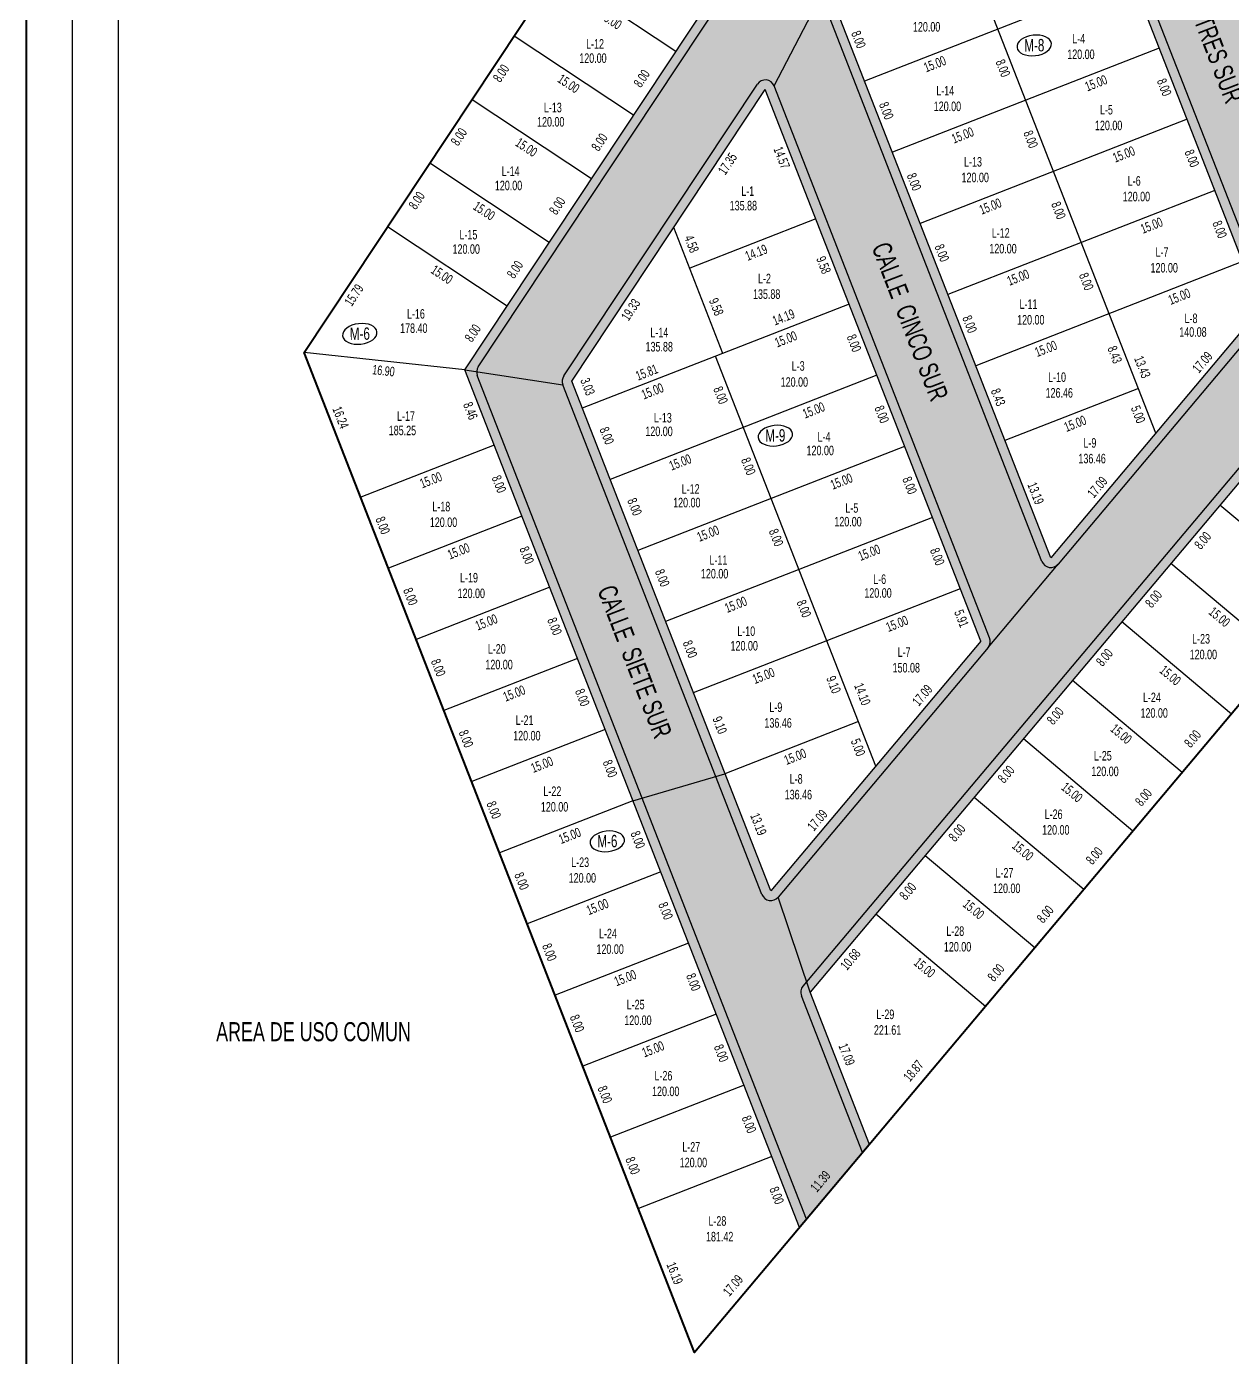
# Model space of a CAD drawing. Header units: millimetres. Extents: x 8819 to 9107, y 8608 to 9040.
# Drawn here: x 8818.8 to 8945.1, y 8678.1 to 8817.6 of the extents above; entities that cross this region are included whole.
import ezdxf
from ezdxf.enums import TextEntityAlignment as Align

# ---------------------------------------------------------------- set-up
doc = ezdxf.new("R2010")
doc.units = ezdxf.units.MM
for name, color, linetype in [('AREA VERDE', 3, 'Continuous'), ('AREAS', 7, 'Continuous'), ('COLOR BANQUETAS', 253, 'Continuous'), ('COLOR CALLES', 1, 'Continuous'), ('CVL_LOTIF_TX', 252, 'Continuous'), ('DISTANCIAS', 7, 'Continuous'), ('LOTIFICACION', 7, 'Continuous'), ('MANZANA', 6, 'Continuous'), ('PIE DE PLANO', 7, 'Continuous')]:
    doc.layers.add(name, color=color, linetype=linetype)
doc.styles.add('STYLUS', font='stylu.ttf')

# ---------------------------------------------------------------- blocks, each defined once
blk = doc.blocks.new('ARQ_MARG')
at = {"layer": 'Defpoints'}
blk.add_lwpolyline([(0, 0), (1, 0), (1, 1), (0, 1)], close=True, dxfattribs=at)

msp = doc.modelspace()

# ---------------------------------------------------------------- hatches: boundary and pattern name
at = {"layer": 'COLOR BANQUETAS'}
h = msp.add_hatch(color=256, dxfattribs=at)
h.dxf.hatch_style = 1
h.paths.add_polyline_path([(8924.12, 8852.1, 0.607617), (8922.36, 8852.29), (8902.09, 8821.72, 0.244078), (8901.99, 8820.8), (8925.12, 8761.52, 0.569431), (8926.82, 8761.24), (8948.81, 8787.41, 0.274347), (8948.97, 8788.41)])
h.paths.add_polyline_path([(8923.19, 8851.74), (8948.04, 8788.05), (8926.05, 8761.89), (8902.92, 8821.16)], flags=16)
edge = h.paths.add_edge_path(flags=0)
edge.add_ellipse((8924.32, 8815.58), major_axis=(-1.8, -0.21), ratio=0.592952, start_angle=0, end_angle=360, ccw=False)
h = msp.add_hatch(color=256, dxfattribs=at)
h.dxf.hatch_style = 1
h.paths.add_polyline_path([(8896.31, 8827.48), (8895.63, 8828.27), (8864.69, 8781.6), (8865.93, 8781.41, -0.134433), (8866.09, 8781.91)])
h = msp.add_hatch(color=256, dxfattribs=at)
h.dxf.hatch_style = 1
h.paths.add_polyline_path([(8897.09, 8811.34, 0.607617), (8895.33, 8811.53), (8875.05, 8780.95, 0.244078), (8874.96, 8780.04), (8895.79, 8726.64, 0.569431), (8897.49, 8726.36), (8919.48, 8752.52, 0.274347), (8919.65, 8753.53)])
h.paths.add_polyline_path([(8896.16, 8810.97), (8918.72, 8753.16), (8896.73, 8727), (8875.89, 8780.4)], flags=16)
edge = h.paths.add_edge_path(flags=0)
edge.add_ellipse((8897.21, 8774.7), major_axis=(-1.8, -0.21), ratio=0.592952, start_angle=0, end_angle=360, ccw=False)
h = msp.add_hatch(color=256, dxfattribs=at)
h.dxf.hatch_style = 1
h.paths.add_polyline_path([(8865.99, 8781, -0.106162), (8865.93, 8781.41), (8864.69, 8781.6), (8882.3, 8736.46), (8883.26, 8736.74)])
h = msp.add_hatch(color=256, dxfattribs=at)
h.dxf.hatch_style = 1
h.paths.add_polyline_path([(8954.07, 8779.68), (8953.48, 8780.53), (8900.49, 8717.49), (8900.87, 8716.39)])
h = msp.add_hatch(color=256, dxfattribs=at)
h.dxf.hatch_style = 1
h.paths.add_polyline_path([(8883.26, 8736.74), (8882.3, 8736.46), (8899.75, 8691.74), (8900.48, 8692.62)])
h = msp.add_hatch(color=256, dxfattribs=at)
h.dxf.hatch_style = 1
h.paths.add_polyline_path([(8900.87, 8716.39), (8900.49, 8717.49), (8900.1, 8717.03, 0.274347), (8899.94, 8716.02), (8906.35, 8699.59), (8907.08, 8700.46)])
at = {"layer": 'COLOR CALLES'}
h = msp.add_hatch(color=256, dxfattribs=at)
h.dxf.hatch_style = 1
h.paths.add_polyline_path([(8929.6, 8861.73), (8924.12, 8852.1), (8948.97, 8788.41, -0.274347), (8948.81, 8787.41), (8953.48, 8780.53), (9005.04, 8841.87), (9001, 8849.5), (8994.55, 8841.83), (8975.2, 8818.8, -0.435908), (8973.73, 8818.73)])
h.paths.add_polyline_path([(8938.9, 8841.5), (8968.68, 8812.48, -0.392847), (8968.74, 8811.12), (8956.14, 8796.13, -0.569431), (8954.44, 8796.41), (8937.27, 8840.42, -0.806733)], flags=16)
h.paths.add_polyline_path([(8938.2, 8840.79), (8967.98, 8811.77), (8955.37, 8796.77)], flags=0)
h.paths.add_polyline_path([(8950.54, 8826.27), (8953.15, 8823.73), (8954.24, 8824.85), (8951.63, 8827.39)], flags=8)
h.paths.add_polyline_path([(8960.48, 8803.25), (8962.83, 8806.05), (8961.63, 8807.05), (8959.29, 8804.26)], flags=8)
h.paths.add_polyline_path([(8946.44, 8820.95), (8947.77, 8817.54), (8949.26, 8818.12), (8947.93, 8821.53)], flags=8)
h.paths.add_polyline_path([(8982.38, 8818.38), (8996.36, 8835.03), (8993.94, 8837.05), (8979.97, 8820.4)], flags=24)
h.paths.add_polyline_path([(8937.74, 8825.08), (8944.28, 8808.02), (8947.24, 8809.16), (8940.69, 8826.21)], flags=24)
h.paths.add_polyline_path([(8944.17, 8839.79), (8956.89, 8827.39), (8959.1, 8829.66), (8946.38, 8842.06)], flags=24)
h.paths.add_polyline_path([(8951.68, 8815.65), (8956.02, 8815.65), (8956.02, 8817.23), (8951.68, 8817.23)], flags=8)
h = msp.add_hatch(color=256, dxfattribs=at)
h.dxf.hatch_style = 1
h.paths.add_polyline_path([(8895.33, 8811.53, -0.607617), (8897.09, 8811.34), (8901.99, 8820.8), (8896.31, 8827.48), (8866.09, 8781.91, 0.134433), (8865.93, 8781.41), (8874.96, 8780.04, -0.244078), (8875.05, 8780.95)])
h = msp.add_hatch(color=256, dxfattribs=at)
h.dxf.hatch_style = 1
h.paths.add_polyline_path([(8901.99, 8820.8), (8897.09, 8811.34), (8919.65, 8753.53, -0.274347), (8919.48, 8752.52), (8926.82, 8761.24, -0.569431), (8925.12, 8761.52)])
h.paths.add_polyline_path([(8906.43, 8794.98), (8913.26, 8777.18), (8916.22, 8778.32), (8909.39, 8796.11)], flags=24)
h = msp.add_hatch(color=256, dxfattribs=at)
h.dxf.hatch_style = 1
h.paths.add_polyline_path([(8953.48, 8780.53), (8948.81, 8787.41), (8926.82, 8761.24), (8919.48, 8752.52), (8897.49, 8726.36), (8900.49, 8717.49)])
h = msp.add_hatch(color=256, dxfattribs=at)
h.dxf.hatch_style = 1
h.paths.add_polyline_path([(8874.96, 8780.04), (8865.93, 8781.41, 0.106162), (8865.99, 8781), (8883.26, 8736.74), (8890.97, 8739.01)])
h.paths.add_polyline_path([(8877.8, 8758.85), (8884.25, 8742.05), (8887.2, 8743.19), (8880.76, 8759.99)], flags=24)
h = msp.add_hatch(color=256, dxfattribs=at)
h.dxf.hatch_style = 1
h.paths.add_polyline_path([(8890.97, 8739.01), (8883.26, 8736.74), (8900.48, 8692.62), (8906.35, 8699.59), (8899.94, 8716.02, -0.274347), (8900.1, 8717.03), (8900.49, 8717.49), (8897.49, 8726.36, -0.569431), (8895.79, 8726.64)])
h.paths.add_polyline_path([(8901.35, 8694.69), (8903.7, 8697.48), (8902.51, 8698.48), (8900.16, 8695.69)], flags=24)

# ---------------------------------------------------------------- linework, layer by layer
for p, q in [((9052.58, 8896.88), (8900.87, 8716.39)), ((8864.69, 8781.6), (8938.52, 8892.95)), ((8948.04, 8788.05), (8923.19, 8851.74)), ((8937.05, 8774.97), (8917.62, 8824.75)), ((8934.5, 8822.75), (8906.56, 8811.84)), ((8926.05, 8761.89), (8902.92, 8821.16)), ((8937.41, 8815.29), (8909.47, 8804.39)), ((8875.89, 8780.4), (8896.16, 8810.97)), ((8918.72, 8753.16), (8896.16, 8810.97)), ((8940.32, 8807.84), (8912.37, 8796.94)), ((8943.23, 8800.39), (8915.28, 8789.48)), ((8901.46, 8797.4), (8888.24, 8792.24)), ((8891.72, 8783.32), (8886.57, 8796.51)), ((8946.14, 8792.94), (8918.19, 8782.03)), ((8904.94, 8788.48), (8876.99, 8777.58)), ((8948.04, 8788.05), (8926.05, 8761.89)), ((8864.69, 8781.6), (8847.88, 8783.4)), ((8907.72, 8740.08), (8890.96, 8783.03)), ((8899.75, 8691.74), (8864.69, 8781.6)), ((8896.73, 8727), (8875.89, 8780.4)), ((8907.85, 8781.03), (8879.9, 8770.12)), ((8935.23, 8779.63), (8921.25, 8774.18)), ((8867.76, 8773.72), (8853.79, 8768.27)), ((8910.75, 8773.58), (8882.81, 8762.67)), ((8870.67, 8766.27), (8856.69, 8760.82)), ((8913.66, 8766.12), (8885.71, 8755.22)), ((8955.25, 8757.78), (8943.77, 8767.43)), ((8950.11, 8751.65), (8938.62, 8761.3)), ((8873.58, 8758.82), (8859.6, 8753.36)), ((8916.57, 8758.67), (8888.62, 8747.76)), ((8944.96, 8745.53), (8933.48, 8755.18)), ((8918.72, 8753.16), (8896.73, 8727)), ((8876.48, 8751.36), (8862.51, 8745.91)), ((8939.81, 8739.4), (8928.33, 8749.06)), ((8879.39, 8743.91), (8865.42, 8738.46)), ((8905.9, 8744.74), (8891.93, 8739.29)), ((8934.66, 8733.28), (8923.18, 8742.93)), ((8929.52, 8727.16), (8918.03, 8736.81)), ((8882.3, 8736.46), (8868.33, 8731.01)), ((8924.37, 8721.03), (8912.89, 8730.68)), ((8885.21, 8729.01), (8871.23, 8723.55)), ((8919.22, 8714.91), (8907.74, 8724.56)), ((8888.12, 8721.55), (8874.14, 8716.1)), ((8907.08, 8700.46), (8900.87, 8716.39)), ((8891.02, 8714.1), (8877.05, 8708.65)), ((8893.93, 8706.65), (8879.96, 8701.2)), ((8896.84, 8699.2), (8882.87, 8693.74))]:
    msp.add_line(p, q)
at = {"color": 3, "lineweight": 40}
msp.add_lwpolyline([(8988.01, 8994.71), (9079.48, 8905.57), (8888.75, 8678.66), (8847.88, 8783.4), (8925.61, 8900.62)], dxfattribs=at)
at = {"layer": 'AREA VERDE'}
for p, q in [((9079.48, 8905.57), (8888.75, 8678.66)), ((8847.88, 8783.4), (8925.61, 8900.62)), ((8888.75, 8678.66), (8847.88, 8783.4))]:
    msp.add_line(p, q, dxfattribs=at)
at = {"layer": 'COLOR BANQUETAS'}
for p, q in [((9051.82, 8897.52), (8900.1, 8717.03)), ((8866.09, 8781.91), (8939.36, 8892.4)), ((8948.97, 8788.41), (8924.12, 8852.1)), ((8897.09, 8811.34), (8901.99, 8820.8)), ((8925.12, 8761.52), (8901.99, 8820.8)), ((8875.05, 8780.95), (8895.33, 8811.53)), ((8919.65, 8753.53), (8897.09, 8811.34)), ((8948.81, 8787.41), (8926.82, 8761.24)), ((8864.69, 8781.6), (8874.96, 8780.04)), ((8900.48, 8692.62), (8865.99, 8781)), ((8895.79, 8726.64), (8874.96, 8780.04)), ((8919.48, 8752.52), (8926.82, 8761.24)), ((8919.48, 8752.52), (8897.49, 8726.36)), ((8882.3, 8736.46), (8891.93, 8739.29)), ((8900.87, 8716.39), (8897.49, 8726.36)), ((8906.35, 8699.59), (8899.94, 8716.02))]:
    msp.add_line(p, q, dxfattribs=at)
for centre, start, end in [((8896.16, 8810.97), 21.3166, 146.4508), ((8866.93, 8781.36), 146.4508, 201.3166), ((8875.89, 8780.4), 146.4508, 201.3166), ((8926.05, 8761.89), 201.3166, 319.9507), ((8918.72, 8753.16), 319.9507, 21.3166), ((8896.73, 8727), 201.3166, 319.9507), ((8900.87, 8716.39), 139.9507, 201.3166)]:
    msp.add_arc(centre, 1, start, end, dxfattribs=at)
at = {"layer": 'LOTIFICACION'}
for p, q in [((8886.79, 8814.94), (8874.29, 8823.23)), ((8882.37, 8808.27), (8869.87, 8816.56)), ((8877.95, 8801.6), (8865.45, 8809.89)), ((8873.53, 8794.94), (8861.03, 8803.23)), ((8869.11, 8788.27), (8856.61, 8796.56))]:
    msp.add_line(p, q, dxfattribs=at)
at = {"layer": 'MANZANA', "extrusion": (0, 0, -1)}
for centre in [(8924.32, 8815.58), (8853.69, 8785.36), (8897.21, 8774.7), (8879.61, 8732.2), (8879.61, 8732.2)]:
    msp.add_ellipse(centre, major_axis=(-1.8, -0.21), ratio=0.592952, dxfattribs=at)
at = {"layer": 'PIE DE PLANO', "lineweight": 40}
msp.add_lwpolyline([(8818.81, 8607.66), (8818.81, 9039.66), (9106.81, 9039.66), (9106.81, 8607.66)], close=True, dxfattribs=at)
at = {"layer": 'PIE DE PLANO', "lineweight": 30}
for points in [[(8823.61, 8612.46), (8823.61, 9034.86), (9102.01, 9034.86), (9102.01, 8612.46)], [(8828.41, 8617.26), (8828.41, 9030.06), (9097.21, 9030.06), (9097.21, 8617.26)]]:
    msp.add_lwpolyline(points, close=True, dxfattribs=at)

# ---------------------------------------------------------------- block references
at = {"layer": 'Defpoints', "xscale": 432, "yscale": 288, "zscale": 432, "rotation": 89.99999999999999}
msp.add_blockref('ARQ_MARG', (9106.81, 8607.66), dxfattribs=at)

# ---------------------------------------------------------------- texts
at = {"layer": 'AREAS', "color": 252, "style": 'STYLUS', "width": 0.7}
for s, height, p in [('120.00', 1, (8913.05, 8817.53)), ('120.00', 1, (8929.21, 8814.65)), ('120.00', 1, (8878.11, 8814.25)), ('120.00', 1, (8915.23, 8809.2)), ('120.00', 1, (8873.69, 8807.58)), ('120.00', 1, (8932.11, 8807.2)), ('120.00', 1, (8869.27, 8800.91)), ('120.00', 1, (8918.14, 8801.75)), ('120.00', 1, (8935.02, 8799.75)), ('135.88', 1, (8893.86, 8798.8)), ('120.00', 1, (8864.84, 8794.25)), ('120.00', 1, (8921.05, 8794.29)), ('120.00', 1, (8937.93, 8792.29)), ('135.88', 1, (8896.3, 8789.53)), ('120.00', 1, (8923.96, 8786.84)), ('178.40', 1, (8859.35, 8785.96)), ('140.08', 1, (8940.94, 8785.56)), ('135.88', 1, (8885.05, 8784.02)), ('120.00', 1, (8899.2, 8780.32)), ('126.46', 1, (8926.94, 8779.19)), ('185.25', 1, (8858.16, 8775.25)), ('120.00', 1, (8885.03, 8775.15)), ('120.00', 1, (8901.91, 8773.15)), ('136.46', 1, (8930.38, 8772.3)), ('120.00', 1, (8887.94, 8767.69)), ('120.00', 1, (8862.46, 8765.63)), ('120.00', 1, (8904.82, 8765.69)), ('120.00', 1, (8890.85, 8760.24)), ('120.00', 1, (8865.37, 8758.18)), ('120.00', 1, (8907.96, 8758.22)), ('120.00', 1, (8893.95, 8752.69)), ('120.00', 1, (8942.03, 8751.78)), ('120.00', 1, (8868.28, 8750.72)), ('150.08', 1, (8910.92, 8750.39)), ('136.46', 1, (8897.5, 8744.61)), ('120.00', 1, (8936.88, 8745.65)), ('120.00', 1, (8871.19, 8743.27)), ('120.00', 1, (8931.73, 8739.53)), ('136.46', 1, (8899.62, 8737.1)), ('120.00', 1, (8874.09, 8735.82)), ('120.00', 1, (8926.58, 8733.4)), ('120.00', 1, (8877, 8728.37)), ('120.00', 1, (8921.44, 8727.28)), ('120.00', 1, (8879.91, 8720.91)), ('120.00', 1, (8916.29, 8721.16)), ('AREA DE USO COMUN', 2, (8848.85, 8712.26)), ('120.00', 1, (8882.82, 8713.46)), ('221.61', 1, (8908.96, 8712.44)), ('120.00', 1, (8885.73, 8706.01)), ('120.00', 1, (8888.63, 8698.56)), ('181.42', 1, (8891.38, 8690.79))]:
    msp.add_text(s, height=height, dxfattribs=at).set_placement(p, align=Align.MIDDLE)
at = {"layer": 'CVL_LOTIF_TX', "color": 252, "style": 'STYLUS', "width": 0.7}
for s, p in [('L-12', (8878.33, 8815.75)), ('L-4', (8928.97, 8816.29)), ('L-14', (8915, 8810.84)), ('L-13', (8873.91, 8809.08)), ('L-5', (8931.88, 8808.84)), ('L-13', (8917.91, 8803.39)), ('L-14', (8869.49, 8802.41)), ('L-6', (8934.79, 8801.39)), ('L-1', (8894.32, 8800.32)), ('L-15', (8865.07, 8795.75)), ('L-12', (8920.81, 8795.94)), ('L-7', (8937.7, 8793.94)), ('L-2', (8896.07, 8791.17)), ('L-11', (8923.72, 8788.48)), ('L-16', (8859.57, 8787.46)), ('L-8', (8940.74, 8786.99)), ('L-14', (8885.06, 8785.51)), ('L-3', (8899.6, 8782)), ('L-10', (8926.71, 8780.83)), ('L-17', (8858.53, 8776.75)), ('L-13', (8885.43, 8776.58)), ('L-4', (8902.31, 8774.58)), ('L-9', (8930.15, 8773.94)), ('L-12', (8888.34, 8769.12)), ('L-18', (8862.23, 8767.27)), ('L-5', (8905.22, 8767.12)), ('L-11', (8891.25, 8761.67)), ('L-19', (8865.13, 8759.82)), ('L-6', (8908.13, 8759.67)), ('L-10', (8894.16, 8754.22)), ('L-23', (8941.79, 8753.42)), ('L-20', (8868.04, 8752.36)), ('L-7', (8910.69, 8752.03)), ('L-9', (8897.26, 8746.25)), ('L-24', (8936.64, 8747.29)), ('L-21', (8870.95, 8744.91)), ('L-25', (8931.5, 8741.17)), ('L-8', (8899.39, 8738.74)), ('L-22', (8873.86, 8737.46)), ('L-26', (8926.35, 8735.04)), ('L-23', (8876.77, 8730.01)), ('L-27', (8921.2, 8728.92)), ('L-24', (8879.68, 8722.55)), ('L-28', (8916.05, 8722.8)), ('L-25', (8882.58, 8715.1)), ('L-29', (8908.73, 8714.08)), ('L-26', (8885.49, 8707.65)), ('L-27', (8888.4, 8700.2)), ('L-28', (8891.14, 8692.43))]:
    msp.add_text(s, height=1, dxfattribs=at).set_placement(p, align=Align.MIDDLE)
at = {"layer": 'DISTANCIAS', "color": 252, "style": 'STYLUS', "width": 0.7}
for s, height, rotation, p in [('CALLE  TRES SUR ', 2, 291, (8942.49, 8817.12)), ('15.00', 1, 326.4508, (8879.99, 8818.25)), ('8.00', 1, 291.3166, (8905.93, 8816.2)), ('8.00', 1, 56.4508, (8868.49, 8812.67)), ('8.00', 1, 56.4508, (8868.49, 8812.67)), ('15.00', 1, 21.3166, (8913.91, 8813.64)), ('8.00', 1, 291.3166, (8921.05, 8813.2)), ('15.00', 1, 326.4508, (8875.57, 8811.58)), ('8.00', 1, 56.4508, (8883.21, 8812.12)), ('15.00', 1, 21.3166, (8930.79, 8811.64)), ('8.00', 1, 291.3166, (8937.94, 8811.2)), ('8.00', 1, 291.3166, (8908.84, 8808.74)), ('8.00', 1, 56.4508, (8864.07, 8806.01)), ('8.00', 1, 56.4508, (8864.07, 8806.01)), ('15.00', 1, 21.3166, (8916.82, 8806.18)), ('8.00', 1, 291.3166, (8923.96, 8805.75)), ('15.00', 1, 326.4508, (8871.15, 8804.91)), ('8.00', 1, 56.4508, (8878.79, 8805.45)), ('17.35', 1, 56.4508, (8892.2, 8803.19)), ('14.57', 1, 291.3166, (8897.88, 8803.82)), ('15.00', 1, 21.3166, (8933.7, 8804.18)), ('8.00', 1, 291.3166, (8940.84, 8803.75)), ('8.00', 1, 291.3166, (8911.75, 8801.29)), ('8.00', 1, 56.4508, (8859.65, 8799.34)), ('8.00', 1, 56.4508, (8859.65, 8799.34)), ('8.00', 1, 56.4508, (8874.37, 8798.78)), ('15.00', 1, 21.3166, (8919.72, 8798.73)), ('15.00', 1, 326.4508, (8866.72, 8798.25)), ('8.00', 1, 291.3166, (8926.87, 8798.3)), ('15.00', 1, 21.3166, (8936.61, 8796.73)), ('8.00', 1, 291.3166, (8943.75, 8796.3)), ('4.58', 1, 291.3166, (8888.45, 8794.79)), ('14.19', 1, 21.3166, (8895.21, 8793.89)), ('CALLE  CINCO SUR', 2, 291, (8911.33, 8786.65)), ('8.00', 1, 291.3166, (8914.66, 8793.84)), ('8.00', 1, 56.4508, (8869.94, 8792.11)), ('9.58', 1, 291.3166, (8902.27, 8792.58)), ('15.00', 1, 326.4508, (8862.3, 8791.58)), ('15.00', 1, 21.3166, (8922.63, 8791.28)), ('8.00', 1, 291.3166, (8929.78, 8790.85)), ('15.79', 1, 56.4508, (8853.08, 8789.43)), ('15.79', 1, 56.4508, (8853.08, 8789.43)), ('15.00', 1, 21.3166, (8939.51, 8789.28)), ('19.33', 1, 56.4508, (8882.06, 8787.9)), ('9.58', 1, 291.3166, (8891.03, 8788.2)), ('14.19', 1, 21.3166, (8898.07, 8787.12)), ('8.00', 1, 291.3166, (8917.57, 8786.38)), ('8.00', 1, 56.4508, (8865.52, 8785.45)), ('15.00', 1, 21.3166, (8898.31, 8784.82)), ('8.00', 1, 291.3166, (8905.46, 8784.39)), ('15.00', 1, 21.3166, (8925.54, 8783.82)), ('8.43', 1, 291.3166, (8932.76, 8783.19)), ('13.43', 1, 291.3166, (8935.65, 8781.89)), ('17.09', 1, 49.9507, (8941.93, 8782.39)), ('16.90', 1, 353.8837, (8856.18, 8781.51)), ('15.81', 1, 21.3166, (8883.74, 8781.34)), ('3.03', 1, 291.3166, (8877.56, 8779.84)), ('15.00', 1, 21.3166, (8884.34, 8779.37)), ('8.00', 1, 291.3166, (8891.49, 8778.94)), ('8.43', 1, 291.3166, (8920.55, 8778.73)), ('16.24', 1, 291.3166, (8851.7, 8776.6)), ('8.46', 1, 291.3166, (8865.29, 8777.3)), ('15.00', 1, 21.3166, (8901.22, 8777.37)), ('8.00', 1, 291.3166, (8908.37, 8776.94)), ('5.00', 1, 291.3166, (8935.21, 8776.93)), ('15.00', 1, 21.3166, (8928.6, 8775.97)), ('8.00', 1, 291.3166, (8879.57, 8774.7)), ('15.00', 1, 21.3166, (8887.25, 8771.92)), ('8.00', 1, 291.3166, (8894.39, 8771.49)), ('15.00', 1, 21.3166, (8861.14, 8770.06)), ('8.00', 1, 291.3166, (8868.28, 8769.63)), ('15.00', 1, 21.3166, (8904.13, 8769.92)), ('8.00', 1, 291.3166, (8911.28, 8769.49)), ('17.09', 1, 49.9507, (8930.93, 8769.31)), ('13.19', 1, 291.3166, (8924.48, 8768.66)), ('8.00', 1, 291.3166, (8882.48, 8767.25)), ('8.00', 1, 291.3166, (8856.11, 8765.3)), ('15.00', 1, 21.3166, (8890.16, 8764.46)), ('8.00', 1, 291.3166, (8897.3, 8764.03)), ('15.00', 1, 21.3166, (8864.04, 8762.61)), ('15.00', 1, 21.3166, (8907.04, 8762.46)), ('8.00', 1, 49.9507, (8941.96, 8763.72)), ('8.00', 1, 291.3166, (8871.19, 8762.18)), ('8.00', 1, 291.3166, (8914.18, 8762.03)), ('8.00', 1, 291.3166, (8885.38, 8759.8)), ('8.00', 1, 291.3166, (8859.01, 8757.85)), ('CALLE  SIETE SUR', 2, 291, (8882.5, 8751.02)), ('15.00', 1, 21.3166, (8893.07, 8757.01)), ('8.00', 1, 49.9507, (8936.82, 8757.6)), ('8.00', 1, 291.3166, (8900.21, 8756.58)), ('5.91', 1, 291.3166, (8916.71, 8755.55)), ('15.00', 1, 319.9507, (8943.72, 8755.71)), ('15.00', 1, 21.3166, (8866.95, 8755.16)), ('8.00', 1, 291.3166, (8874.1, 8754.73)), ('15.00', 1, 21.3166, (8909.95, 8755.01)), ('8.00', 1, 291.3166, (8888.29, 8752.34)), ('8.00', 1, 49.9507, (8931.67, 8751.47)), ('8.00', 1, 291.3166, (8861.92, 8750.4)), ('15.00', 1, 21.3166, (8895.97, 8749.56)), ('9.10', 1, 291.3166, (8903.32, 8748.62)), ('15.00', 1, 319.9507, (8938.57, 8749.59)), ('15.00', 1, 21.3166, (8869.86, 8747.71)), ('8.00', 1, 291.3166, (8877.01, 8747.27)), ('14.10', 1, 291.3166, (8906.33, 8747.62)), ('17.09', 1, 49.9507, (8912.6, 8747.51)), ('9.10', 1, 291.3166, (8891.4, 8744.38)), ('8.00', 1, 49.9507, (8926.52, 8745.35)), ('8.00', 1, 291.3166, (8864.83, 8742.95)), ('15.00', 1, 319.9507, (8933.43, 8743.46)), ('8.00', 1, 49.9507, (8940.9, 8742.95)), ('5.00', 1, 291.3166, (8905.88, 8742.05)), ('15.00', 1, 21.3166, (8872.77, 8740.25)), ('15.00', 1, 21.3166, (8899.28, 8741.08)), ('8.00', 1, 291.3166, (8879.91, 8739.82)), ('8.00', 1, 49.9507, (8921.37, 8739.23)), ('15.00', 1, 319.9507, (8928.28, 8737.34)), ('8.00', 1, 49.9507, (8935.76, 8736.82)), ('8.00', 1, 291.3166, (8867.74, 8735.49)), ('17.09', 1, 49.9507, (8901.61, 8734.42)), ('13.19', 1, 291.3166, (8895.45, 8734)), ('8.00', 1, 49.9507, (8916.23, 8733.1)), ('15.00', 1, 21.3166, (8875.68, 8732.8)), ('8.00', 1, 291.3166, (8882.82, 8732.37)), ('15.00', 1, 319.9507, (8923.13, 8731.22)), ('8.00', 1, 49.9507, (8930.61, 8730.7)), ('8.00', 1, 291.3166, (8870.65, 8728.04)), ('8.00', 1, 49.9507, (8911.08, 8726.98)), ('15.00', 1, 21.3166, (8878.58, 8725.35)), ('8.00', 1, 291.3166, (8885.73, 8724.92)), ('15.00', 1, 319.9507, (8917.98, 8725.09)), ('8.00', 1, 49.9507, (8925.46, 8724.57)), ('8.00', 1, 291.3166, (8873.56, 8720.59)), ('10.68', 1, 49.9507, (8905.07, 8719.83)), ('15.00', 1, 21.3166, (8881.49, 8717.9)), ('15.00', 1, 319.9507, (8912.84, 8718.97)), ('8.00', 1, 49.9507, (8920.31, 8718.45)), ('8.00', 1, 291.3166, (8888.64, 8717.46)), ('8.00', 1, 291.3166, (8876.46, 8713.13)), ('15.00', 1, 21.3166, (8884.4, 8710.44)), ('8.00', 1, 291.3166, (8891.55, 8710.01)), ('17.09', 1, 291.3166, (8904.69, 8709.88)), ('18.87', 1, 49.9507, (8911.67, 8708.17)), ('8.00', 1, 291.3166, (8879.37, 8705.68)), ('8.00', 1, 291.3166, (8894.46, 8702.56)), ('8.00', 1, 291.3166, (8882.28, 8698.23)), ('11.39', 1, 49.9507, (8901.93, 8696.58)), ('8.00', 1, 291.3166, (8897.36, 8695.11)), ('16.19', 1, 291.3166, (8886.68, 8686.96)), ('17.09', 1, 49.9507, (8892.77, 8685.68))]:
    msp.add_text(s, height=height, rotation=rotation, dxfattribs=at).set_placement(p, align=Align.MIDDLE)
at = {"layer": 'MANZANA', "style": 'STYLUS', "width": 0.7}
for s, p in [('M-8', (8924.33, 8815.6)), ('M-6', (8853.7, 8785.38)), ('M-9', (8897.21, 8774.72)), ('M-6', (8879.62, 8732.22))]:
    msp.add_text(s, height=1.3, rotation=0.6528, dxfattribs=at).set_placement(p, align=Align.MIDDLE)

doc.saveas('drawing.dxf')
